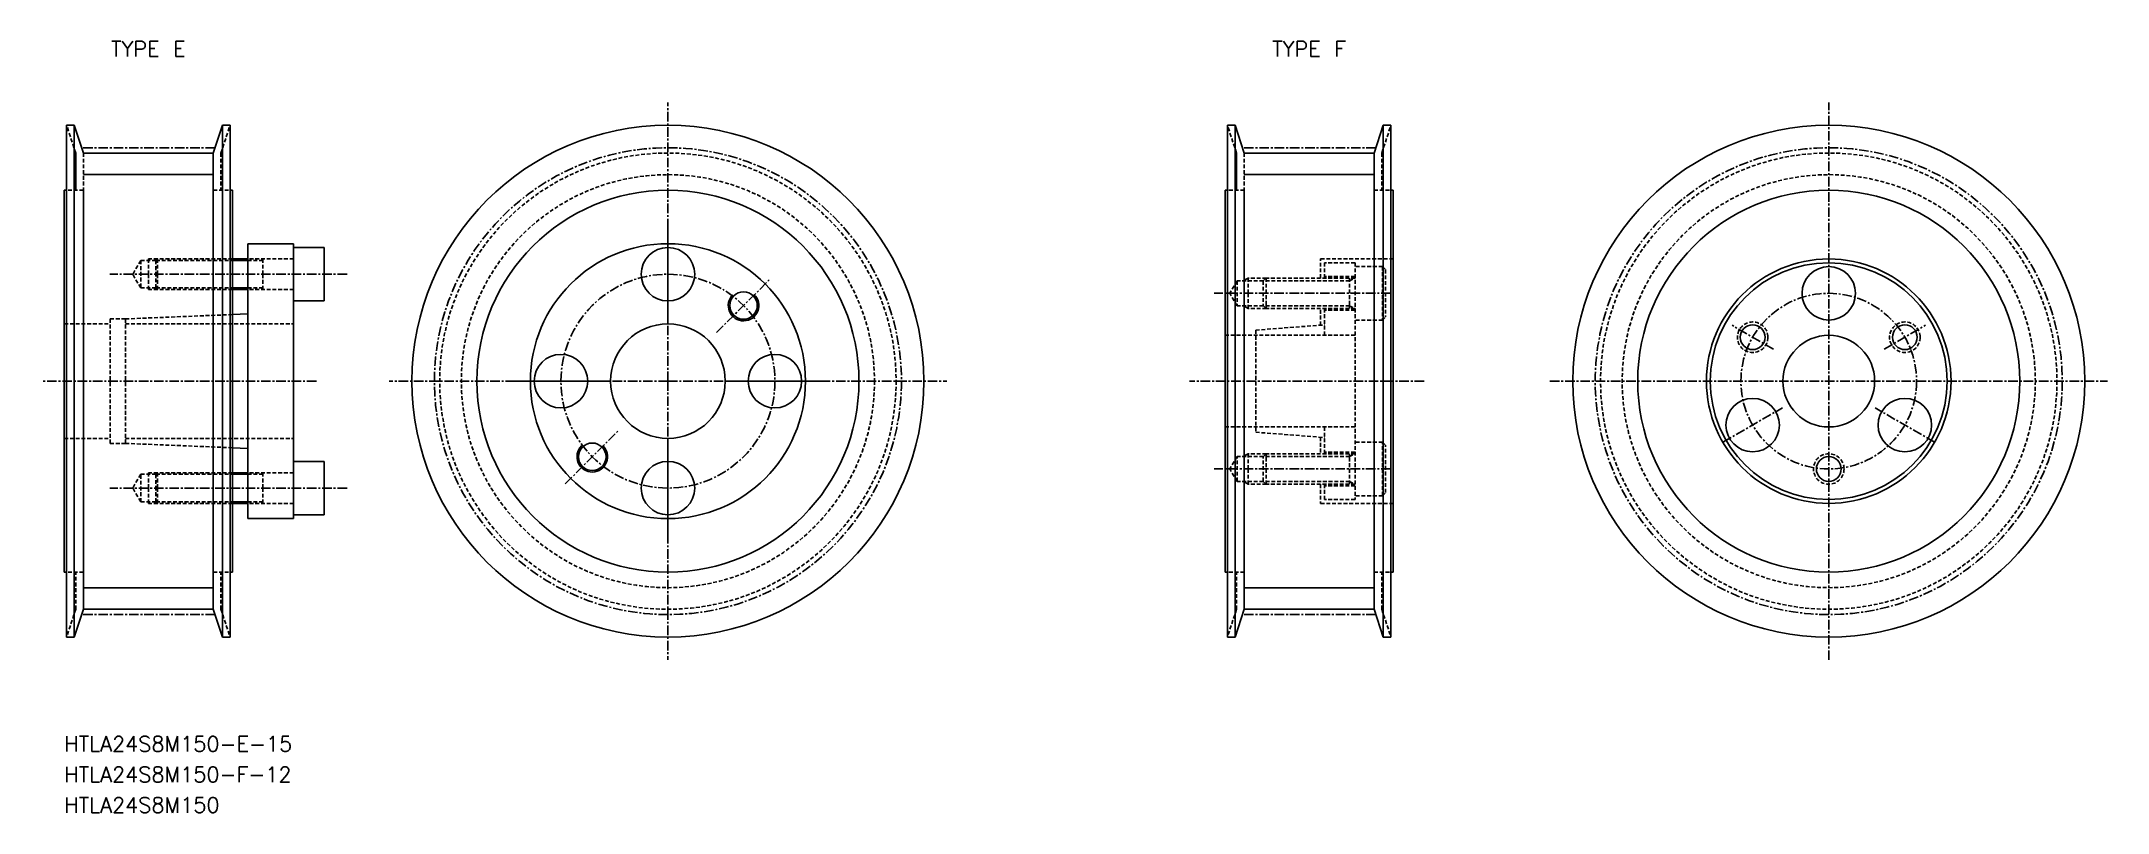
# Model space of a CAD drawing. Extents: x 3425 to 3695, y 9543 to 9644.
import ezdxf
from ezdxf.enums import TextEntityAlignment as Align

# ---------------------------------------------------------------- set-up
doc = ezdxf.new("R2010")
doc.units = 0
doc.linetypes.add('CENTER', pattern=[2, 1.25, -0.25, 0.25, -0.25])
doc.linetypes.add('DASHED', pattern=[0.75, 0.5, -0.25])
doc.layers.get('0').update_dxf_attribs({"linetype": 'CONTINUOUS'})
doc.layers.add('CENTER', color=1, linetype='CENTER')
doc.styles.add('MISUMI', font='txt.shx')

msp = doc.modelspace()

# ---------------------------------------------------------------- linework, layer by layer
at = {"color": 7, "linetype": 'CONTINUOUS'}
for p, q in [((3428.24, 9633.15), (3428.24, 9624.65)), ((3429.24, 9633.15), (3428.24, 9633.15)), ((3429.24, 9633.15), (3429.24, 9566.15)), ((3430.44, 9629.52), (3429.24, 9633.15)), ((3447.44, 9629.52), (3448.64, 9633.15)), ((3448.64, 9633.15), (3448.64, 9566.15)), ((3448.64, 9633.15), (3449.64, 9633.15)), ((3449.64, 9633.15), (3449.64, 9624.65)), ((3580.16, 9633.15), (3580.16, 9624.65)), ((3581.16, 9633.15), (3580.16, 9633.15)), ((3581.16, 9633.15), (3581.16, 9566.15)), ((3582.36, 9629.52), (3581.16, 9633.15)), ((3599.36, 9629.52), (3600.56, 9633.15)), ((3600.56, 9633.15), (3600.56, 9566.15)), ((3600.56, 9633.15), (3601.56, 9633.15)), ((3601.56, 9633.15), (3601.56, 9624.65)), ((3429.44, 9629.52), (3429.44, 9624.65)), ((3447.44, 9629.52), (3430.44, 9629.52)), ((3447.44, 9629.52), (3447.44, 9624.65)), ((3581.36, 9629.52), (3581.36, 9624.65)), ((3599.36, 9629.52), (3582.36, 9629.52)), ((3599.36, 9629.52), (3599.36, 9624.65)), ((3427.94, 9624.65), (3427.94, 9599.65)), ((3428.24, 9624.65), (3427.94, 9624.65)), ((3428.24, 9624.65), (3428.24, 9599.65)), ((3430.44, 9624.65), (3430.44, 9574.65)), ((3447.44, 9624.65), (3447.44, 9574.65)), ((3449.64, 9624.65), (3449.64, 9599.65)), ((3449.64, 9624.65), (3449.94, 9624.65)), ((3449.94, 9624.65), (3449.94, 9615.65)), ((3579.86, 9624.65), (3579.86, 9574.65)), ((3580.16, 9624.65), (3579.86, 9624.65)), ((3580.16, 9624.65), (3580.16, 9574.65)), ((3582.36, 9624.65), (3582.36, 9574.65)), ((3599.36, 9624.65), (3599.36, 9574.65)), ((3601.56, 9624.65), (3601.56, 9574.65)), ((3601.56, 9624.65), (3601.86, 9624.65)), ((3601.86, 9624.65), (3601.86, 9574.65)), ((3451.94, 9617.65), (3457.94, 9617.65)), ((3451.94, 9617.65), (3451.94, 9615.65)), ((3457.94, 9617.65), (3457.94, 9617.15)), ((3457.94, 9617.15), (3457.94, 9610.15)), ((3457.94, 9617.15), (3461.94, 9617.15)), ((3461.94, 9617.15), (3461.94, 9613.65)), ((3451.94, 9615.65), (3449.94, 9615.65)), ((3449.94, 9615.65), (3449.94, 9611.65)), ((3451.94, 9615.65), (3451.94, 9611.65)), ((3449.94, 9611.65), (3449.94, 9608.37)), ((3451.94, 9611.65), (3449.94, 9611.65)), ((3451.94, 9611.65), (3451.94, 9608.45)), ((3461.94, 9610.15), (3461.94, 9613.65)), ((3451.94, 9608.45), (3449.94, 9608.37)), ((3449.94, 9608.37), (3449.94, 9599.65)), ((3451.94, 9608.45), (3451.94, 9599.65)), ((3457.94, 9610.15), (3457.94, 9599.65)), ((3457.94, 9610.15), (3461.94, 9610.15)), ((3427.94, 9574.65), (3427.94, 9599.65)), ((3428.24, 9574.65), (3428.24, 9599.65)), ((3449.64, 9574.65), (3449.64, 9599.65)), ((3449.94, 9590.93), (3449.94, 9599.65)), ((3451.94, 9590.85), (3451.94, 9599.65)), ((3457.94, 9589.15), (3457.94, 9599.65)), ((3449.94, 9587.65), (3449.94, 9590.93)), ((3451.94, 9590.85), (3449.94, 9590.93)), ((3451.94, 9587.65), (3451.94, 9590.85)), ((3451.94, 9587.65), (3449.94, 9587.65)), ((3449.94, 9583.65), (3449.94, 9587.65)), ((3451.94, 9583.65), (3451.94, 9587.65)), ((3457.94, 9582.15), (3457.94, 9589.15)), ((3457.94, 9589.15), (3461.94, 9589.15)), ((3461.94, 9589.15), (3461.94, 9585.65)), ((3461.94, 9582.15), (3461.94, 9585.65)), ((3449.94, 9574.65), (3449.94, 9583.65)), ((3451.94, 9583.65), (3449.94, 9583.65)), ((3451.94, 9581.65), (3451.94, 9583.65)), ((3451.94, 9581.65), (3457.94, 9581.65)), ((3457.94, 9581.65), (3457.94, 9582.15)), ((3457.94, 9582.15), (3461.94, 9582.15)), ((3428.24, 9574.65), (3427.94, 9574.65)), ((3428.24, 9566.15), (3428.24, 9574.65)), ((3430.44, 9569.78), (3430.44, 9574.65)), ((3447.44, 9569.78), (3447.44, 9574.65)), ((3449.64, 9566.15), (3449.64, 9574.65)), ((3449.64, 9574.65), (3449.94, 9574.65)), ((3580.16, 9574.65), (3579.86, 9574.65)), ((3580.16, 9566.15), (3580.16, 9574.65)), ((3582.36, 9569.78), (3582.36, 9574.65)), ((3599.36, 9569.78), (3599.36, 9574.65)), ((3601.56, 9566.15), (3601.56, 9574.65)), ((3601.56, 9574.65), (3601.86, 9574.65)), ((3430.44, 9569.78), (3429.24, 9566.15)), ((3447.44, 9569.78), (3430.44, 9569.78)), ((3447.44, 9569.78), (3448.64, 9566.15)), ((3582.36, 9569.78), (3581.16, 9566.15)), ((3599.36, 9569.78), (3582.36, 9569.78)), ((3599.36, 9569.78), (3600.56, 9566.15)), ((3429.24, 9566.15), (3428.24, 9566.15)), ((3448.64, 9566.15), (3449.64, 9566.15)), ((3581.16, 9566.15), (3580.16, 9566.15)), ((3600.56, 9566.15), (3601.56, 9566.15))]:
    msp.add_line(p, q, dxfattribs=at)
at = {"color": 3, "linetype": 'DASHED'}
for p, q in [((3429.44, 9629.52), (3428.24, 9633.15)), ((3448.44, 9629.52), (3449.64, 9633.15)), ((3581.36, 9629.52), (3580.16, 9633.15)), ((3600.36, 9629.52), (3601.56, 9633.15)), ((3430.44, 9629.52), (3430.44, 9624.65)), ((3448.44, 9629.52), (3448.44, 9624.65)), ((3582.36, 9629.52), (3582.36, 9624.65)), ((3600.36, 9629.52), (3600.36, 9624.65)), ((3430.44, 9624.65), (3428.24, 9624.65)), ((3447.44, 9624.65), (3449.64, 9624.65)), ((3582.36, 9624.65), (3580.16, 9624.65)), ((3599.36, 9624.65), (3601.56, 9624.65)), ((3437.94, 9615.45), (3436.9, 9613.65)), ((3439.94, 9615.45), (3437.94, 9615.45)), ((3437.94, 9615.45), (3437.94, 9611.85)), ((3440.14, 9615.65), (3438.94, 9615.65)), ((3438.94, 9615.65), (3438.94, 9613.65)), ((3440.14, 9615.65), (3439.94, 9615.45)), ((3439.94, 9615.45), (3449.94, 9615.45)), ((3439.94, 9615.45), (3439.94, 9613.65)), ((3449.94, 9615.65), (3440.14, 9615.65)), ((3440.14, 9615.65), (3440.14, 9613.65)), ((3457.94, 9615.65), (3451.94, 9615.65)), ((3451.94, 9615.45), (3453.94, 9615.45)), ((3453.94, 9615.65), (3453.94, 9613.65)), ((3592.36, 9615.65), (3601.86, 9615.65)), ((3592.36, 9613.15), (3592.36, 9615.65)), ((3596.86, 9615.15), (3592.86, 9615.15)), ((3592.86, 9615.15), (3592.86, 9613.15)), ((3596.86, 9615.15), (3596.86, 9584.15)), ((3600.46, 9614.65), (3596.86, 9614.65)), ((3600.46, 9614.65), (3600.46, 9607.65)), ((3600.46, 9614.65), (3600.86, 9614.25)), ((3600.86, 9614.25), (3600.86, 9608.05)), ((3437.94, 9611.85), (3436.9, 9613.65)), ((3439.94, 9611.85), (3437.94, 9611.85)), ((3438.94, 9611.65), (3438.94, 9613.65)), ((3440.14, 9611.65), (3438.94, 9611.65)), ((3439.94, 9611.85), (3439.94, 9613.65)), ((3439.94, 9611.85), (3449.94, 9611.85)), ((3440.14, 9611.65), (3439.94, 9611.85)), ((3440.14, 9611.65), (3440.14, 9613.65)), ((3449.94, 9611.65), (3440.14, 9611.65)), ((3451.94, 9611.85), (3453.94, 9611.85)), ((3457.94, 9611.65), (3451.94, 9611.65)), ((3453.94, 9611.65), (3453.94, 9613.65)), ((3581.42, 9612.77), (3580.49, 9611.15)), ((3581.42, 9609.53), (3580.49, 9611.15)), ((3581.42, 9612.77), (3581.42, 9609.53)), ((3584.86, 9612.77), (3581.42, 9612.77)), ((3582.86, 9613.15), (3582.21, 9612.77)), ((3582.86, 9613.15), (3582.86, 9611.15)), ((3585.24, 9613.15), (3582.86, 9613.15)), ((3582.86, 9609.15), (3582.86, 9611.15)), ((3584.86, 9612.77), (3585.24, 9613.15)), ((3596.16, 9612.77), (3584.86, 9612.77)), ((3584.86, 9612.77), (3584.86, 9609.53)), ((3596.86, 9613.15), (3585.24, 9613.15)), ((3585.24, 9613.15), (3585.24, 9609.15)), ((3596.86, 9613.35), (3592.86, 9613.35)), ((3596.16, 9613.15), (3596.16, 9609.15)), ((3596.16, 9612.77), (3596.82, 9613.15)), ((3435.94, 9607.8), (3449.94, 9608.37)), ((3584.86, 9609.53), (3581.42, 9609.53)), ((3582.86, 9609.15), (3582.21, 9609.53)), ((3585.24, 9609.15), (3582.86, 9609.15)), ((3596.16, 9609.53), (3584.86, 9609.53)), ((3585.24, 9609.15), (3584.86, 9609.53)), ((3596.86, 9609.15), (3585.24, 9609.15)), ((3592.36, 9606.98), (3592.36, 9609.15)), ((3592.86, 9609.15), (3592.86, 9605.65)), ((3596.86, 9608.95), (3592.86, 9608.95)), ((3596.16, 9609.53), (3596.82, 9609.15)), ((3427.94, 9607.15), (3433.94, 9607.15)), ((3433.94, 9607.8), (3433.94, 9599.65)), ((3433.94, 9607.8), (3435.94, 9607.8)), ((3435.94, 9607.8), (3435.94, 9599.65)), ((3435.94, 9607.15), (3457.94, 9607.15)), ((3579.86, 9605.65), (3596.86, 9605.65)), ((3583.86, 9606.33), (3592.86, 9607.02)), ((3583.86, 9606.33), (3583.86, 9592.96)), ((3600.46, 9607.65), (3596.86, 9607.65)), ((3600.46, 9607.65), (3600.86, 9608.05)), ((3433.94, 9591.5), (3433.94, 9599.65)), ((3435.94, 9591.5), (3435.94, 9599.65)), ((3427.94, 9592.15), (3433.94, 9592.15)), ((3435.94, 9592.15), (3457.94, 9592.15)), ((3579.86, 9593.65), (3596.86, 9593.65)), ((3583.86, 9592.96), (3592.86, 9592.27)), ((3592.36, 9592.31), (3592.36, 9590.15)), ((3592.86, 9593.65), (3592.86, 9590.15)), ((3433.94, 9591.5), (3435.94, 9591.5)), ((3435.94, 9591.5), (3449.94, 9590.93)), ((3581.42, 9589.77), (3580.49, 9588.15)), ((3581.42, 9586.53), (3581.42, 9589.77)), ((3584.86, 9589.77), (3581.42, 9589.77)), ((3582.86, 9590.15), (3582.21, 9589.77)), ((3582.86, 9590.15), (3582.86, 9588.15)), ((3585.24, 9590.15), (3582.86, 9590.15)), ((3585.24, 9590.15), (3584.86, 9589.77)), ((3596.16, 9589.77), (3584.86, 9589.77)), ((3584.86, 9586.53), (3584.86, 9589.77)), ((3596.86, 9590.15), (3585.24, 9590.15)), ((3585.24, 9586.15), (3585.24, 9590.15)), ((3596.86, 9590.35), (3592.86, 9590.35)), ((3596.16, 9586.15), (3596.16, 9590.15)), ((3596.16, 9589.77), (3596.82, 9590.15)), ((3600.46, 9591.65), (3596.86, 9591.65)), ((3600.46, 9584.65), (3600.46, 9591.65)), ((3600.46, 9591.65), (3600.86, 9591.25)), ((3600.86, 9585.05), (3600.86, 9591.25)), ((3437.94, 9587.45), (3436.9, 9585.65)), ((3439.94, 9587.45), (3437.94, 9587.45)), ((3437.94, 9583.85), (3437.94, 9587.45)), ((3440.14, 9587.65), (3438.94, 9587.65)), ((3438.94, 9587.65), (3438.94, 9585.65)), ((3440.14, 9587.65), (3439.94, 9587.45)), ((3439.94, 9587.45), (3449.94, 9587.45)), ((3439.94, 9587.45), (3439.94, 9585.65)), ((3449.94, 9587.65), (3440.14, 9587.65)), ((3440.14, 9587.65), (3440.14, 9585.65)), ((3457.94, 9587.65), (3451.94, 9587.65)), ((3451.94, 9587.45), (3453.94, 9587.45)), ((3453.94, 9587.65), (3453.94, 9585.65)), ((3581.42, 9586.53), (3580.49, 9588.15)), ((3582.86, 9586.15), (3582.86, 9588.15)), ((3437.94, 9583.85), (3436.9, 9585.65)), ((3438.94, 9583.65), (3438.94, 9585.65)), ((3439.94, 9583.85), (3439.94, 9585.65)), ((3440.14, 9583.65), (3440.14, 9585.65)), ((3453.94, 9583.65), (3453.94, 9585.65)), ((3584.86, 9586.53), (3581.42, 9586.53)), ((3582.86, 9586.15), (3582.21, 9586.53)), ((3585.24, 9586.15), (3582.86, 9586.15)), ((3596.16, 9586.53), (3584.86, 9586.53)), ((3584.86, 9586.53), (3585.24, 9586.15)), ((3596.86, 9586.15), (3585.24, 9586.15)), ((3592.36, 9586.15), (3592.36, 9583.65)), ((3592.86, 9586.15), (3592.86, 9584.15)), ((3596.86, 9585.95), (3592.86, 9585.95)), ((3596.86, 9584.15), (3592.86, 9584.15)), ((3596.16, 9586.53), (3596.82, 9586.15)), ((3600.46, 9584.65), (3596.86, 9584.65)), ((3600.46, 9584.65), (3600.86, 9585.05)), ((3439.94, 9583.85), (3437.94, 9583.85)), ((3440.14, 9583.65), (3438.94, 9583.65)), ((3439.94, 9583.85), (3449.94, 9583.85)), ((3440.14, 9583.65), (3439.94, 9583.85)), ((3449.94, 9583.65), (3440.14, 9583.65)), ((3451.94, 9583.85), (3453.94, 9583.85)), ((3457.94, 9583.65), (3451.94, 9583.65)), ((3592.36, 9583.65), (3601.86, 9583.65)), ((3430.44, 9574.65), (3428.24, 9574.65)), ((3429.44, 9569.78), (3429.44, 9574.65)), ((3447.44, 9574.65), (3449.64, 9574.65)), ((3448.44, 9569.78), (3448.44, 9574.65)), ((3582.36, 9574.65), (3580.16, 9574.65)), ((3581.36, 9569.78), (3581.36, 9574.65)), ((3599.36, 9574.65), (3601.56, 9574.65)), ((3600.36, 9569.78), (3600.36, 9574.65)), ((3429.44, 9569.78), (3428.24, 9566.15)), ((3448.44, 9569.78), (3449.64, 9566.15)), ((3581.36, 9569.78), (3580.16, 9566.15)), ((3600.36, 9569.78), (3601.56, 9566.15))]:
    msp.add_line(p, q, dxfattribs=at)
at = {"color": 3, "linetype": 'CONTINUOUS'}
for p, q in [((3447.44, 9626.69), (3430.44, 9626.69)), ((3599.36, 9626.69), (3582.36, 9626.69)), ((3447.44, 9572.61), (3430.44, 9572.61)), ((3599.36, 9572.61), (3582.36, 9572.61))]:
    msp.add_line(p, q, dxfattribs=at)
at = {"color": 3}
for p, q in [((3451.94, 9615.45), (3449.94, 9615.45)), ((3451.94, 9611.85), (3449.94, 9611.85)), ((3451.94, 9587.45), (3449.94, 9587.45)), ((3451.94, 9583.85), (3449.94, 9583.85))]:
    msp.add_line(p, q, dxfattribs=at)
at = {"color": 7, "linetype": 'CONTINUOUS'}
for centre, radius in [((3506.94, 9599.65), 33.5), ((3658.86, 9599.65), 33.5), ((3506.94, 9599.65), 25), ((3658.86, 9599.65), 25), ((3506.94, 9599.65), 18), ((3506.94, 9599.65), 18), ((3506.94, 9613.65), 3.5), ((3658.86, 9599.65), 16), ((3658.86, 9599.65), 15.5), ((3658.86, 9611.15), 3.5), ((3516.84, 9609.55), 1.8), ((3506.94, 9599.65), 7.5), ((3648.9, 9605.4), 1.62), ((3658.86, 9599.65), 6), ((3668.82, 9605.4), 1.62), ((3492.94, 9599.65), 3.5), ((3520.94, 9599.65), 3.5), ((3648.9, 9593.9), 3.5), ((3668.82, 9593.9), 3.5), ((3497.04, 9589.75), 1.8), ((3658.86, 9588.15), 1.62), ((3506.94, 9585.65), 3.5)]:
    msp.add_circle(centre, radius, dxfattribs=at)
at = {"color": 3, "linetype": 'DASHED'}
for centre, radius in [((3506.94, 9599.65), 29.87), ((3658.86, 9599.65), 29.87), ((3506.94, 9599.65), 27.04), ((3658.86, 9599.65), 27.04), ((3648.9, 9605.4), 2), ((3668.82, 9605.4), 2), ((3658.86, 9588.15), 2)]:
    msp.add_circle(centre, radius, dxfattribs=at)
at = {"color": 3}
for centre in [(3516.84, 9609.55), (3497.04, 9589.75)]:
    msp.add_arc(centre, 2, 135, 47, dxfattribs=at)
at = {"layer": 'CENTER', "color": 1, "linetype": 'CENTER'}
for p, q in [((3506.94, 9599.65), (3506.94, 9636.15)), ((3658.86, 9563.15), (3658.86, 9636.15)), ((3447.66, 9630.21), (3430.21, 9630.21)), ((3599.59, 9630.21), (3582.13, 9630.21)), ((3506.94, 9620.15), (3506.94, 9607.15)), ((3464.94, 9613.65), (3433.9, 9613.65)), ((3513.3, 9606.01), (3520.37, 9613.08)), ((3601.54, 9611.15), (3578.41, 9611.15)), ((3651.61, 9603.83), (3646.2, 9606.96)), ((3666.11, 9603.83), (3671.53, 9606.96)), ((3460.94, 9599.65), (3424.94, 9599.65)), ((3506.94, 9599.65), (3470.44, 9599.65)), ((3486.44, 9599.65), (3499.44, 9599.65)), ((3506.94, 9599.65), (3543.44, 9599.65)), ((3506.94, 9599.65), (3506.94, 9563.15)), ((3527.44, 9599.65), (3514.44, 9599.65)), ((3605.91, 9599.65), (3575.22, 9599.65)), ((3622.36, 9599.65), (3695.36, 9599.65)), ((3645.01, 9591.65), (3652.8, 9596.15)), ((3672.72, 9591.65), (3664.92, 9596.15)), ((3493.5, 9586.21), (3500.57, 9593.28)), ((3506.94, 9579.15), (3506.94, 9592.15)), ((3601.54, 9588.15), (3578.41, 9588.15)), ((3464.94, 9585.65), (3433.9, 9585.65)), ((3447.66, 9569.09), (3430.21, 9569.09)), ((3599.59, 9569.09), (3582.13, 9569.09))]:
    msp.add_line(p, q, dxfattribs=at)
for centre, radius in [((3506.94, 9599.65), 30.56), ((3658.86, 9599.65), 30.56), ((3506.94, 9599.65), 14), ((3658.86, 9599.65), 11.5)]:
    msp.add_circle(centre, radius, dxfattribs=at)

# ---------------------------------------------------------------- texts
at = {"color": 7, "linetype": 'CONTINUOUS', "style": 'MISUMI'}
for s, p in [('TYPE E', (3438.94, 9643.15)), ('TYPE F', (3590.86, 9643.15))]:
    msp.add_text(s, height=2, dxfattribs=at).set_placement(p, align=Align.MIDDLE_CENTER)
for s, p in [('HTLA24S8M150-E-15', (3427.94, 9551.15)), ('HTLA24S8M150-F-12', (3427.94, 9547.15)), ('HTLA24S8M150', (3427.94, 9543.15))]:
    msp.add_text(s, height=2, dxfattribs=at).set_placement(p)

doc.saveas('drawing.dxf')
